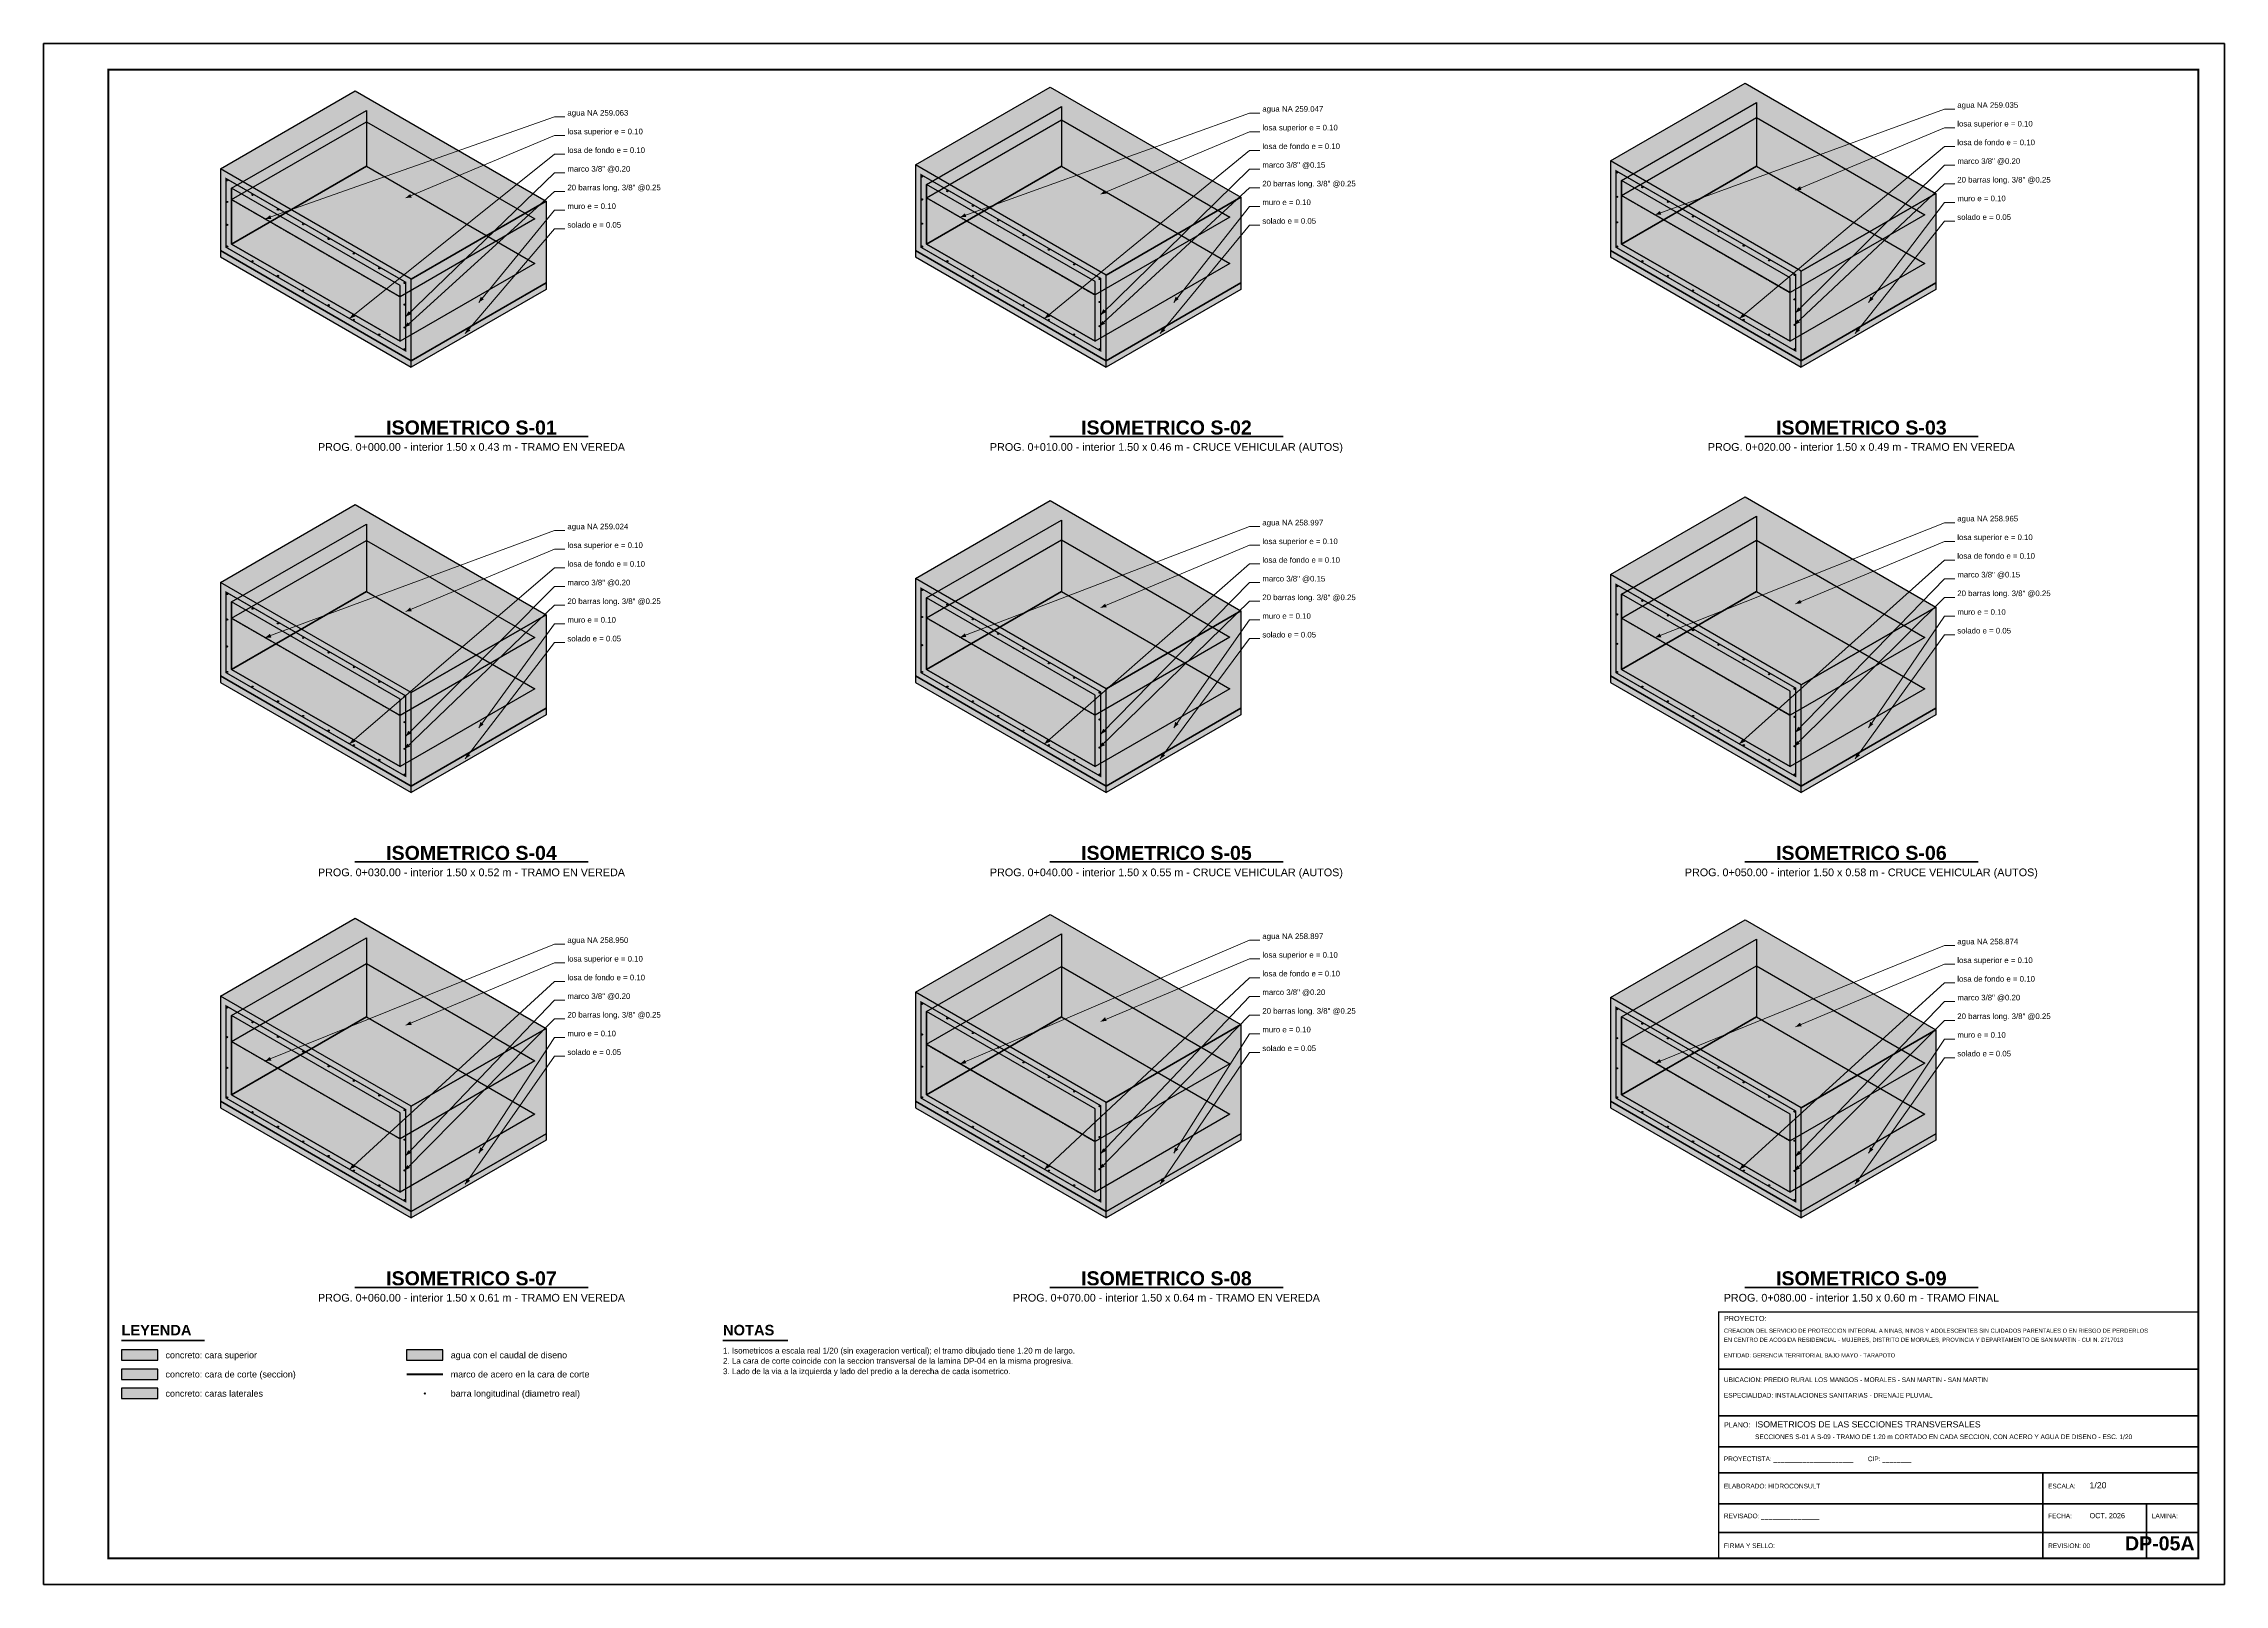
# Paper-space layout 'DP-05A' of a CAD drawing. Header units: metres, sheet in millimetres. Extents: x 0 to 841, y 0 to 594.
# The model-space entities are those that its viewports show. They can reach past a viewport. Long polylines and large blocks are cut down to what shows.
import ezdxf
from ezdxf.enums import TextEntityAlignment as Align

# ---------------------------------------------------------------- set-up
doc = ezdxf.new("R2010")
doc.units = ezdxf.units.M
doc.header["$LTSCALE"] = 0.25
doc.linetypes.add('DASHED', pattern=[1.524, 1.27, -0.254])
for name, color, linetype, lineweight in [('ACERO', 1, 'CONTINUOUS', 35), ('AGUA', 150, 'DASHED', 25), ('LLAMADAS', 30, 'CONTINUOUS', 18), ('MARCO', 7, 'CONTINUOUS', 50), ('ROTULO', 7, 'CONTINUOUS', 35), ('TITULOS', 160, 'CONTINUOUS', 35)]:
    doc.layers.add(name, color=color, linetype=linetype, lineweight=lineweight)
for name, color, linetype in [('ACERO-PUNTOS', 5, 'CONTINUOUS'), ('ISO-ARISTAS', 8, 'CONTINUOUS'), ('LEYENDA', 7, 'CONTINUOUS'), ('ROTULO-TEXTO', 7, 'CONTINUOUS'), ('TEXTOS', 7, 'CONTINUOUS'), ('TEXTOS-NOTAS', 7, 'CONTINUOUS')]:
    doc.layers.add(name, color=color, linetype=linetype)
for name, color, linetype, true_color in [('AGUA-RELLENO', 150, 'CONTINUOUS', 0xcde4f6), ('ISO-AGUA', 150, 'CONTINUOUS', 0x82bef0), ('ISO-CONCRETO-LAT1', 253, 'CONTINUOUS', 0xcecece), ('ISO-CONCRETO-LAT2', 252, 'CONTINUOUS', 0xb2b2b2), ('ISO-CONCRETO-SUP', 254, 'CONTINUOUS', 0xe8e8e8)]:
    doc.layers.add(name, color=color, linetype=linetype, true_color=true_color)
doc.styles.get("Standard").update_dxf_attribs({"font": 'arial.ttf'})
doc.styles.add('TITULOS', font='arialbd.ttf')

# ---------------------------------------------------------------- blocks, each defined once
blk = doc.blocks.new('ACERO-38')
at = {"layer": 'ACERO-PUNTOS'}
h = blk.add_hatch(color=5, dxfattribs=at)
h.dxf.hatch_style = 1
h.paths.add_polyline_path([(-0.00475, 0, 1), (0.00475, 0, 1)])
at = {"layer": 'ACERO-PUNTOS', "color": 5}
blk.add_circle((0, 0), 0.00475, dxfattribs=at)

msp = doc.modelspace()

# ---------------------------------------------------------------- hatches: boundary and pattern name
at = {"layer": 'AGUA-RELLENO', "true_color": 0xcde4f6}
h = msp.add_hatch(color=7, dxfattribs=at)
h.dxf.hatch_style = 1
h.paths.add_polyline_path([(166.49, 10.335), (167.79, 9.585), (167.79, 9.928), (166.49, 10.678)])
h = msp.add_hatch(color=7, dxfattribs=at)
h.dxf.hatch_style = 1
h.paths.add_polyline_path([(171.85, 10.335), (173.15, 9.585), (173.15, 9.942), (171.85, 10.692)])
h = msp.add_hatch(color=7, dxfattribs=at)
h.dxf.hatch_style = 1
h.paths.add_polyline_path([(177.21, 10.335), (178.51, 9.585), (178.51, 9.96), (177.21, 10.71)])
h = msp.add_hatch(color=7, dxfattribs=at)
h.dxf.hatch_style = 1
h.paths.add_polyline_path([(166.49, 7.055), (167.79, 6.305), (167.79, 6.7), (166.49, 7.45)])
h = msp.add_hatch(color=7, dxfattribs=at)
h.dxf.hatch_style = 1
h.paths.add_polyline_path([(171.85, 7.055), (173.15, 6.305), (173.15, 6.703), (171.85, 7.453)])
h = msp.add_hatch(color=7, dxfattribs=at)
h.dxf.hatch_style = 1
h.paths.add_polyline_path([(177.21, 7.055), (178.51, 6.305), (178.51, 6.701), (177.21, 7.451)])
h = msp.add_hatch(color=7, dxfattribs=at)
h.dxf.hatch_style = 1
h.paths.add_polyline_path([(166.49, 3.775), (167.79, 3.025), (167.79, 3.436), (166.49, 4.186)])
h = msp.add_hatch(color=7, dxfattribs=at)
h.dxf.hatch_style = 1
h.paths.add_polyline_path([(171.85, 3.775), (173.15, 3.025), (173.15, 3.414), (171.85, 4.164)])
h = msp.add_hatch(color=7, dxfattribs=at)
h.dxf.hatch_style = 1
h.paths.add_polyline_path([(177.21, 3.775), (178.51, 3.025), (178.51, 3.42), (177.21, 4.17)])
h = msp.add_hatch(color=7, dxfattribs=at)
h.dxf.hatch_style = 1
h.paths.add_polyline_path([(167.84, 1.728), (168.12, 1.728), (168.12, 1.808), (167.84, 1.808)])
at = {"layer": 'ISO-CONCRETO-LAT1', "true_color": 0xcecece}
h = msp.add_hatch(color=7, dxfattribs=at)
h.dxf.hatch_style = 1
h.paths.add_polyline_path([(171.764, 10.285), (173.236, 9.435), (173.236, 10.095), (171.764, 10.945)])
h.paths.add_polyline_path([(171.85, 10.335), (173.15, 9.585), (173.15, 10.045), (171.85, 10.795)], flags=16)
h = msp.add_hatch(color=7, dxfattribs=at)
h.dxf.hatch_style = 1
h.paths.add_polyline_path([(177.124, 10.285), (178.596, 9.435), (178.596, 10.125), (177.124, 10.975)])
h.paths.add_polyline_path([(177.21, 10.335), (178.51, 9.585), (178.51, 10.075), (177.21, 10.825)], flags=16)
h = msp.add_hatch(color=7, dxfattribs=at)
h.dxf.hatch_style = 1
h.paths.add_polyline_path([(166.404, 10.285), (167.876, 9.435), (167.876, 10.065), (166.404, 10.915)])
h.paths.add_polyline_path([(166.49, 10.335), (167.79, 9.585), (167.79, 10.015), (166.49, 10.765)], flags=16)
h = msp.add_hatch(color=7, dxfattribs=at)
h.dxf.hatch_style = 1
h.paths.add_polyline_path([(171.764, 7.005), (173.236, 6.155), (173.236, 6.906), (171.764, 7.756)])
h.paths.add_polyline_path([(171.85, 7.055), (173.15, 6.305), (173.15, 6.856), (171.85, 7.606)], flags=16)
h = msp.add_hatch(color=7, dxfattribs=at)
h.dxf.hatch_style = 1
h.paths.add_polyline_path([(177.124, 7.005), (178.596, 6.155), (178.596, 6.936), (177.124, 7.786)])
h.paths.add_polyline_path([(177.21, 7.055), (178.51, 6.305), (178.51, 6.886), (177.21, 7.636)], flags=16)
h = msp.add_hatch(color=7, dxfattribs=at)
h.dxf.hatch_style = 1
h.paths.add_polyline_path([(166.404, 7.005), (167.876, 6.155), (167.876, 6.876), (166.404, 7.726)])
h.paths.add_polyline_path([(166.49, 7.055), (167.79, 6.305), (167.79, 6.826), (166.49, 7.576)], flags=16)
h = msp.add_hatch(color=7, dxfattribs=at)
h.dxf.hatch_style = 1
h.paths.add_polyline_path([(171.764, 3.725), (173.236, 2.875), (173.236, 3.716), (171.764, 4.566)])
h.paths.add_polyline_path([(171.85, 3.775), (173.15, 3.025), (173.15, 3.666), (171.85, 4.416)], flags=16)
h = msp.add_hatch(color=7, dxfattribs=at)
h.dxf.hatch_style = 1
h.paths.add_polyline_path([(166.404, 3.725), (167.876, 2.875), (167.876, 3.686), (166.404, 4.536)])
h.paths.add_polyline_path([(166.49, 3.775), (167.79, 3.025), (167.79, 3.636), (166.49, 4.386)], flags=16)
h = msp.add_hatch(color=7, dxfattribs=at)
h.dxf.hatch_style = 1
h.paths.add_polyline_path([(177.124, 3.725), (178.596, 2.875), (178.596, 3.675), (177.124, 4.525)])
h.paths.add_polyline_path([(177.21, 3.775), (178.51, 3.025), (178.51, 3.625), (177.21, 4.375)], flags=16)
h = msp.add_hatch(color=7, dxfattribs=at)
h.dxf.hatch_style = 1
h.paths.add_polyline_path([(165.64, 1.58), (165.92, 1.58), (165.92, 1.66), (165.64, 1.66)])
at = {"layer": 'ISO-CONCRETO-LAT2', "true_color": 0xb2b2b2}
h = msp.add_hatch(color=7, dxfattribs=at)
h.dxf.hatch_style = 1
h.paths.add_polyline_path([(165.64, 1.432), (165.92, 1.432), (165.92, 1.512), (165.64, 1.512)])
at = {"layer": 'ISO-CONCRETO-SUP', "true_color": 0xe8e8e8}
h = msp.add_hatch(color=7, dxfattribs=at)
h.dxf.hatch_style = 1
h.paths.add_polyline_path([(165.64, 1.728), (165.92, 1.728), (165.92, 1.808), (165.64, 1.808)])

# ---------------------------------------------------------------- linework, layer by layer
at = {"layer": 'ACERO', "const_width": 0.0095}
for points in [[(166.447, 10.31), (167.833, 9.51), (167.833, 10.04), (166.447, 10.84)], [(171.807, 10.31), (173.193, 9.51), (173.193, 10.07), (171.807, 10.87)], [(177.167, 10.31), (178.553, 9.51), (178.553, 10.1), (177.167, 10.9)], [(166.447, 7.03), (167.833, 6.23), (167.833, 6.851), (166.447, 7.651)], [(171.807, 7.03), (173.193, 6.23), (173.193, 6.881), (171.807, 7.681)], [(177.167, 7.03), (178.553, 6.23), (178.553, 6.911), (177.167, 7.711)], [(166.447, 3.75), (167.833, 2.95), (167.833, 3.661), (166.447, 4.461)], [(171.807, 3.75), (173.193, 2.95), (173.193, 3.691), (171.807, 4.491)], [(177.167, 3.75), (178.553, 2.95), (178.553, 3.65), (177.167, 4.45)]]:
    msp.add_lwpolyline(points, close=True, dxfattribs=at)
at = {"layer": 'ACERO', "const_width": 0.014}
msp.add_lwpolyline([(167.84, 1.62), (168.12, 1.62)], dxfattribs=at)
at = {"layer": 'AGUA'}
for points in [[(166.49, 10.678), (167.79, 9.928)], [(171.85, 10.692), (173.15, 9.942)], [(177.21, 10.71), (178.51, 9.96)], [(166.49, 7.45), (167.79, 6.7)], [(171.85, 7.453), (173.15, 6.703)], [(177.21, 7.451), (178.51, 6.701)], [(166.49, 4.186), (167.79, 3.436)], [(171.85, 4.164), (173.15, 3.414)], [(177.21, 4.17), (178.51, 3.42)]]:
    msp.add_lwpolyline(points, dxfattribs=at)
at = {"layer": 'AGUA-RELLENO'}
msp.add_lwpolyline([(167.84, 1.728), (168.12, 1.728), (168.12, 1.808), (167.84, 1.808)], close=True, dxfattribs=at)
at = {"layer": 'ISO-AGUA', "true_color": 0x82bef0}
for points in [[(167.53, 11.278), (168.829, 10.528), (166.49, 10.678), (167.79, 9.928)], [(172.89, 11.292), (174.189, 10.542), (171.85, 10.692), (173.15, 9.942)], [(178.25, 11.31), (179.549, 10.56), (177.21, 10.71), (178.51, 9.96)], [(167.53, 8.05), (168.829, 7.3), (166.49, 7.45), (167.79, 6.7)], [(172.89, 8.053), (174.189, 7.303), (171.85, 7.453), (173.15, 6.703)], [(178.25, 8.051), (179.549, 7.301), (177.21, 7.451), (178.51, 6.701)], [(167.53, 4.786), (168.829, 4.036), (166.49, 4.186), (167.79, 3.436)], [(172.89, 4.764), (174.189, 4.014), (171.85, 4.164), (173.15, 3.414)], [(178.25, 4.77), (179.549, 4.02), (177.21, 4.17), (178.51, 3.42)]]:
    msp.add_solid(points, dxfattribs=at)
at = {"layer": 'ISO-ARISTAS'}
for points in [[(167.443, 11.515), (168.915, 10.665), (167.876, 10.065), (166.404, 10.915)], [(172.803, 11.545), (174.275, 10.695), (173.236, 10.095), (171.764, 10.945)], [(178.163, 11.575), (179.635, 10.725), (178.596, 10.125), (177.124, 10.975)], [(167.53, 10.935), (166.49, 10.335), (166.49, 10.765), (167.53, 11.365)], [(167.53, 11.278), (168.829, 10.528), (167.79, 9.928), (166.49, 10.678)], [(172.89, 10.935), (171.85, 10.335), (171.85, 10.795), (172.89, 11.395)], [(172.89, 11.292), (174.189, 10.542), (173.15, 9.942), (171.85, 10.692)], [(178.25, 10.935), (177.21, 10.335), (177.21, 10.825), (178.25, 11.425)], [(178.25, 11.31), (179.549, 10.56), (178.51, 9.96), (177.21, 10.71)], [(167.53, 10.935), (168.829, 10.185), (167.79, 9.585), (166.49, 10.335)], [(171.764, 10.285), (173.236, 9.435), (173.236, 10.095), (171.764, 10.945)], [(172.89, 10.935), (174.189, 10.185), (173.15, 9.585), (171.85, 10.335)], [(177.124, 10.285), (178.596, 9.435), (178.596, 10.125), (177.124, 10.975)], [(178.25, 10.935), (179.549, 10.185), (178.51, 9.585), (177.21, 10.335)], [(166.404, 10.285), (167.876, 9.435), (167.876, 10.065), (166.404, 10.915)], [(166.49, 10.335), (167.79, 9.585), (167.79, 10.015), (166.49, 10.765)], [(171.85, 10.335), (173.15, 9.585), (173.15, 10.045), (171.85, 10.795)], [(177.21, 10.335), (178.51, 9.585), (178.51, 10.075), (177.21, 10.825)], [(168.915, 10.035), (167.876, 9.435), (167.876, 10.065), (168.915, 10.665)], [(174.275, 10.035), (173.236, 9.435), (173.236, 10.095), (174.275, 10.695)], [(179.635, 10.035), (178.596, 9.435), (178.596, 10.125), (179.635, 10.725)], [(166.404, 10.235), (167.876, 9.385), (167.876, 9.435), (166.404, 10.285)], [(171.764, 10.235), (173.236, 9.385), (173.236, 9.435), (171.764, 10.285)], [(177.124, 10.235), (178.596, 9.385), (178.596, 9.435), (177.124, 10.285)], [(168.915, 9.985), (167.876, 9.385), (167.876, 9.435), (168.915, 10.035)], [(174.275, 9.985), (173.236, 9.385), (173.236, 9.435), (174.275, 10.035)], [(179.635, 9.985), (178.596, 9.385), (178.596, 9.435), (179.635, 10.035)], [(167.443, 8.326), (168.915, 7.476), (167.876, 6.876), (166.404, 7.726)], [(172.803, 8.356), (174.275, 7.506), (173.236, 6.906), (171.764, 7.756)], [(178.163, 8.386), (179.635, 7.536), (178.596, 6.936), (177.124, 7.786)], [(167.53, 7.655), (166.49, 7.055), (166.49, 7.576), (167.53, 8.176)], [(172.89, 7.655), (171.85, 7.055), (171.85, 7.606), (172.89, 8.206)], [(178.25, 7.655), (177.21, 7.055), (177.21, 7.636), (178.25, 8.236)], [(167.53, 8.05), (168.829, 7.3), (167.79, 6.7), (166.49, 7.45)], [(172.89, 8.053), (174.189, 7.303), (173.15, 6.703), (171.85, 7.453)], [(178.25, 8.051), (179.549, 7.301), (178.51, 6.701), (177.21, 7.451)], [(171.764, 7.005), (173.236, 6.155), (173.236, 6.906), (171.764, 7.756)], [(177.124, 7.005), (178.596, 6.155), (178.596, 6.936), (177.124, 7.786)], [(166.404, 7.005), (167.876, 6.155), (167.876, 6.876), (166.404, 7.726)], [(167.53, 7.655), (168.829, 6.905), (167.79, 6.305), (166.49, 7.055)], [(166.49, 7.055), (167.79, 6.305), (167.79, 6.826), (166.49, 7.576)], [(172.89, 7.655), (174.189, 6.905), (173.15, 6.305), (171.85, 7.055)], [(171.85, 7.055), (173.15, 6.305), (173.15, 6.856), (171.85, 7.606)], [(178.25, 7.655), (179.549, 6.905), (178.51, 6.305), (177.21, 7.055)], [(177.21, 7.055), (178.51, 6.305), (178.51, 6.886), (177.21, 7.636)], [(168.915, 6.755), (167.876, 6.155), (167.876, 6.876), (168.915, 7.476)], [(174.275, 6.755), (173.236, 6.155), (173.236, 6.906), (174.275, 7.506)], [(179.635, 6.755), (178.596, 6.155), (178.596, 6.936), (179.635, 7.536)], [(166.404, 6.955), (167.876, 6.105), (167.876, 6.155), (166.404, 7.005)], [(171.764, 6.955), (173.236, 6.105), (173.236, 6.155), (171.764, 7.005)], [(177.124, 6.955), (178.596, 6.105), (178.596, 6.155), (177.124, 7.005)], [(168.915, 6.705), (167.876, 6.105), (167.876, 6.155), (168.915, 6.755)], [(174.275, 6.705), (173.236, 6.105), (173.236, 6.155), (174.275, 6.755)], [(179.635, 6.705), (178.596, 6.105), (178.596, 6.155), (179.635, 6.755)], [(167.443, 5.136), (168.915, 4.286), (167.876, 3.686), (166.404, 4.536)], [(172.803, 5.166), (174.275, 4.316), (173.236, 3.716), (171.764, 4.566)], [(178.163, 5.125), (179.635, 4.275), (178.596, 3.675), (177.124, 4.525)], [(167.53, 4.375), (166.49, 3.775), (166.49, 4.386), (167.53, 4.986)], [(172.89, 4.375), (171.85, 3.775), (171.85, 4.416), (172.89, 5.016)], [(178.25, 4.375), (177.21, 3.775), (177.21, 4.375), (178.25, 4.975)], [(167.53, 4.786), (168.829, 4.036), (167.79, 3.436), (166.49, 4.186)], [(172.89, 4.764), (174.189, 4.014), (173.15, 3.414), (171.85, 4.164)], [(178.25, 4.77), (179.549, 4.02), (178.51, 3.42), (177.21, 4.17)], [(171.764, 3.725), (173.236, 2.875), (173.236, 3.716), (171.764, 4.566)], [(166.404, 3.725), (167.876, 2.875), (167.876, 3.686), (166.404, 4.536)], [(166.49, 3.775), (167.79, 3.025), (167.79, 3.636), (166.49, 4.386)], [(167.53, 4.375), (168.829, 3.625), (167.79, 3.025), (166.49, 3.775)], [(171.85, 3.775), (173.15, 3.025), (173.15, 3.666), (171.85, 4.416)], [(172.89, 4.375), (174.189, 3.625), (173.15, 3.025), (171.85, 3.775)], [(177.124, 3.725), (178.596, 2.875), (178.596, 3.675), (177.124, 4.525)], [(178.25, 4.375), (179.549, 3.625), (178.51, 3.025), (177.21, 3.775)], [(177.21, 3.775), (178.51, 3.025), (178.51, 3.625), (177.21, 4.375)], [(168.915, 3.475), (167.876, 2.875), (167.876, 3.686), (168.915, 4.286)], [(174.275, 3.475), (173.236, 2.875), (173.236, 3.716), (174.275, 4.316)], [(179.635, 3.475), (178.596, 2.875), (178.596, 3.675), (179.635, 4.275)], [(166.404, 3.675), (167.876, 2.825), (167.876, 2.875), (166.404, 3.725)], [(171.764, 3.675), (173.236, 2.825), (173.236, 2.875), (171.764, 3.725)], [(177.124, 3.675), (178.596, 2.825), (178.596, 2.875), (177.124, 3.725)], [(168.915, 3.425), (167.876, 2.825), (167.876, 2.875), (168.915, 3.475)], [(174.275, 3.425), (173.236, 2.825), (173.236, 2.875), (174.275, 3.475)], [(179.635, 3.425), (178.596, 2.825), (178.596, 2.875), (179.635, 3.475)]]:
    msp.add_lwpolyline(points, close=True, dxfattribs=at)
at = {"layer": 'ISO-CONCRETO-LAT1'}
msp.add_lwpolyline([(165.64, 1.58), (165.92, 1.58), (165.92, 1.66), (165.64, 1.66)], close=True, dxfattribs=at)
at = {"layer": 'ISO-CONCRETO-LAT1', "true_color": 0xcecece}
for points in [[(166.404, 10.235), (167.876, 9.385), (166.404, 10.285), (167.876, 9.435)], [(171.764, 10.235), (173.236, 9.385), (171.764, 10.285), (173.236, 9.435)], [(177.124, 10.235), (178.596, 9.385), (177.124, 10.285), (178.596, 9.435)], [(166.404, 6.955), (167.876, 6.105), (166.404, 7.005), (167.876, 6.155)], [(171.764, 6.955), (173.236, 6.105), (171.764, 7.005), (173.236, 6.155)], [(177.124, 6.955), (178.596, 6.105), (177.124, 7.005), (178.596, 6.155)], [(166.404, 3.675), (167.876, 2.825), (166.404, 3.725), (167.876, 2.875)], [(171.764, 3.675), (173.236, 2.825), (171.764, 3.725), (173.236, 2.875)], [(177.124, 3.675), (178.596, 2.825), (177.124, 3.725), (178.596, 2.875)]]:
    msp.add_solid(points, dxfattribs=at)
at = {"layer": 'ISO-CONCRETO-LAT2'}
msp.add_lwpolyline([(165.64, 1.432), (165.92, 1.432), (165.92, 1.512), (165.64, 1.512)], close=True, dxfattribs=at)
at = {"layer": 'ISO-CONCRETO-LAT2', "true_color": 0xb2b2b2}
for points in [[(167.53, 10.935), (166.49, 10.335), (167.53, 11.365), (166.49, 10.765)], [(172.89, 10.935), (171.85, 10.335), (172.89, 11.395), (171.85, 10.795)], [(178.25, 10.935), (177.21, 10.335), (178.25, 11.425), (177.21, 10.825)], [(168.915, 10.035), (167.876, 9.435), (168.915, 10.665), (167.876, 10.065)], [(174.275, 10.035), (173.236, 9.435), (174.275, 10.695), (173.236, 10.095)], [(179.635, 10.035), (178.596, 9.435), (179.635, 10.725), (178.596, 10.125)], [(168.915, 9.985), (167.876, 9.385), (168.915, 10.035), (167.876, 9.435)], [(174.275, 9.985), (173.236, 9.385), (174.275, 10.035), (173.236, 9.435)], [(179.635, 9.985), (178.596, 9.385), (179.635, 10.035), (178.596, 9.435)], [(167.53, 7.655), (166.49, 7.055), (167.53, 8.176), (166.49, 7.576)], [(172.89, 7.655), (171.85, 7.055), (172.89, 8.206), (171.85, 7.606)], [(178.25, 7.655), (177.21, 7.055), (178.25, 8.236), (177.21, 7.636)], [(168.915, 6.755), (167.876, 6.155), (168.915, 7.476), (167.876, 6.876)], [(174.275, 6.755), (173.236, 6.155), (174.275, 7.506), (173.236, 6.906)], [(179.635, 6.755), (178.596, 6.155), (179.635, 7.536), (178.596, 6.936)], [(168.915, 6.705), (167.876, 6.105), (168.915, 6.755), (167.876, 6.155)], [(174.275, 6.705), (173.236, 6.105), (174.275, 6.755), (173.236, 6.155)], [(179.635, 6.705), (178.596, 6.105), (179.635, 6.755), (178.596, 6.155)], [(167.53, 4.375), (166.49, 3.775), (167.53, 4.986), (166.49, 4.386)], [(172.89, 4.375), (171.85, 3.775), (172.89, 5.016), (171.85, 4.416)], [(178.25, 4.375), (177.21, 3.775), (178.25, 4.975), (177.21, 4.375)], [(168.915, 3.475), (167.876, 2.875), (168.915, 4.286), (167.876, 3.686)], [(174.275, 3.475), (173.236, 2.875), (174.275, 4.316), (173.236, 3.716)], [(179.635, 3.475), (178.596, 2.875), (179.635, 4.275), (178.596, 3.675)], [(168.915, 3.425), (167.876, 2.825), (168.915, 3.475), (167.876, 2.875)], [(174.275, 3.425), (173.236, 2.825), (174.275, 3.475), (173.236, 2.875)], [(179.635, 3.425), (178.596, 2.825), (179.635, 3.475), (178.596, 2.875)]]:
    msp.add_solid(points, dxfattribs=at)
at = {"layer": 'ISO-CONCRETO-SUP'}
msp.add_lwpolyline([(165.64, 1.728), (165.92, 1.728), (165.92, 1.808), (165.64, 1.808)], close=True, dxfattribs=at)
at = {"layer": 'ISO-CONCRETO-SUP', "true_color": 0xe8e8e8}
for points in [[(167.443, 11.515), (168.915, 10.665), (166.404, 10.915), (167.876, 10.065)], [(172.803, 11.545), (174.275, 10.695), (171.764, 10.945), (173.236, 10.095)], [(178.163, 11.575), (179.635, 10.725), (177.124, 10.975), (178.596, 10.125)], [(167.53, 10.935), (168.829, 10.185), (166.49, 10.335), (167.79, 9.585)], [(172.89, 10.935), (174.189, 10.185), (171.85, 10.335), (173.15, 9.585)], [(178.25, 10.935), (179.549, 10.185), (177.21, 10.335), (178.51, 9.585)], [(167.443, 8.326), (168.915, 7.476), (166.404, 7.726), (167.876, 6.876)], [(172.803, 8.356), (174.275, 7.506), (171.764, 7.756), (173.236, 6.906)], [(178.163, 8.386), (179.635, 7.536), (177.124, 7.786), (178.596, 6.936)], [(167.53, 7.655), (168.829, 6.905), (166.49, 7.055), (167.79, 6.305)], [(172.89, 7.655), (174.189, 6.905), (171.85, 7.055), (173.15, 6.305)], [(178.25, 7.655), (179.549, 6.905), (177.21, 7.055), (178.51, 6.305)], [(167.443, 5.136), (168.915, 4.286), (166.404, 4.536), (167.876, 3.686)], [(172.803, 5.166), (174.275, 4.316), (171.764, 4.566), (173.236, 3.716)], [(178.163, 5.125), (179.635, 4.275), (177.124, 4.525), (178.596, 3.675)], [(167.53, 4.375), (168.829, 3.625), (166.49, 3.775), (167.79, 3.025)], [(172.89, 4.375), (174.189, 3.625), (171.85, 3.775), (173.15, 3.025)], [(178.25, 4.375), (179.549, 3.625), (177.21, 3.775), (178.51, 3.025)]]:
    msp.add_solid(points, dxfattribs=at)
at = {"layer": 'LLAMADAS'}
for p, q in [((168.98, 11.315), (166.75, 10.528)), ((169.06, 11.315), (168.98, 11.315)), ((174.34, 11.345), (172.11, 10.542)), ((174.42, 11.345), (174.34, 11.345)), ((179.7, 11.375), (177.47, 10.56)), ((179.78, 11.375), (179.7, 11.375)), ((168.98, 11.171), (167.833, 10.69)), ((169.06, 11.171), (168.98, 11.171)), ((174.34, 11.201), (173.193, 10.72)), ((174.42, 11.201), (174.34, 11.201)), ((179.7, 11.231), (178.553, 10.75)), ((179.78, 11.231), (179.7, 11.231)), ((168.98, 11.027), (167.4, 9.76)), ((169.06, 11.027), (168.98, 11.027)), ((174.34, 11.057), (172.76, 9.76)), ((174.42, 11.057), (174.34, 11.057)), ((179.7, 11.087), (178.12, 9.76)), ((179.7, 10.943), (178.553, 9.805)), ((179.78, 11.087), (179.7, 11.087)), ((179.78, 10.943), (179.7, 10.943)), ((168.98, 10.883), (167.833, 9.775)), ((169.06, 10.883), (168.98, 10.883)), ((174.34, 10.769), (173.185, 9.701)), ((174.34, 10.913), (173.193, 9.79)), ((174.42, 10.913), (174.34, 10.913)), ((174.42, 10.769), (174.34, 10.769)), ((179.7, 10.799), (178.545, 9.712)), ((179.78, 10.799), (179.7, 10.799)), ((168.98, 10.739), (167.825, 9.691)), ((169.06, 10.739), (168.98, 10.739)), ((174.34, 10.625), (173.756, 9.885)), ((174.42, 10.625), (174.34, 10.625)), ((179.7, 10.655), (179.116, 9.885)), ((179.78, 10.655), (179.7, 10.655)), ((168.98, 10.451), (168.292, 9.645)), ((168.98, 10.595), (168.396, 9.885)), ((169.06, 10.595), (168.98, 10.595)), ((169.06, 10.451), (168.98, 10.451)), ((174.34, 10.481), (173.652, 9.645)), ((174.42, 10.481), (174.34, 10.481)), ((179.7, 10.511), (179.012, 9.645)), ((179.78, 10.511), (179.7, 10.511)), ((168.98, 8.126), (166.75, 7.3)), ((169.06, 8.126), (168.98, 8.126)), ((174.34, 8.156), (172.11, 7.303)), ((174.42, 8.156), (174.34, 8.156)), ((179.7, 8.186), (177.47, 7.301)), ((179.78, 8.186), (179.7, 8.186)), ((168.98, 7.982), (167.833, 7.501)), ((169.06, 7.982), (168.98, 7.982)), ((174.34, 8.012), (173.193, 7.531)), ((174.42, 8.012), (174.34, 8.012)), ((179.7, 8.042), (178.553, 7.561)), ((179.78, 8.042), (179.7, 8.042)), ((168.98, 7.838), (167.4, 6.48)), ((169.06, 7.838), (168.98, 7.838)), ((174.34, 7.868), (172.76, 6.48)), ((174.42, 7.868), (174.34, 7.868)), ((179.7, 7.898), (178.12, 6.48)), ((179.7, 7.754), (178.553, 6.57)), ((179.78, 7.898), (179.7, 7.898)), ((179.78, 7.754), (179.7, 7.754)), ((168.98, 7.694), (167.833, 6.54)), ((169.06, 7.694), (168.98, 7.694)), ((174.34, 7.58), (173.185, 6.452)), ((174.34, 7.724), (173.193, 6.555)), ((174.42, 7.724), (174.34, 7.724)), ((174.42, 7.58), (174.34, 7.58)), ((179.7, 7.61), (178.545, 6.462)), ((179.78, 7.61), (179.7, 7.61)), ((168.98, 7.55), (167.825, 6.442)), ((168.98, 7.406), (168.396, 6.605)), ((169.06, 7.55), (168.98, 7.55)), ((169.06, 7.406), (168.98, 7.406)), ((174.34, 7.436), (173.756, 6.605)), ((174.42, 7.436), (174.34, 7.436)), ((179.7, 7.466), (179.116, 6.605)), ((179.78, 7.466), (179.7, 7.466)), ((168.98, 7.262), (168.292, 6.365)), ((169.06, 7.262), (168.98, 7.262)), ((174.34, 7.292), (173.652, 6.365)), ((174.42, 7.292), (174.34, 7.292)), ((179.7, 7.322), (179.012, 6.365)), ((179.78, 7.322), (179.7, 7.322)), ((168.98, 4.936), (166.75, 4.036)), ((169.06, 4.936), (168.98, 4.936)), ((174.34, 4.966), (172.11, 4.014)), ((174.42, 4.966), (174.34, 4.966)), ((179.7, 4.925), (177.47, 4.02)), ((179.78, 4.925), (179.7, 4.925)), ((168.98, 4.792), (167.833, 4.311)), ((169.06, 4.792), (168.98, 4.792)), ((174.34, 4.822), (173.193, 4.341)), ((174.42, 4.822), (174.34, 4.822)), ((179.7, 4.781), (178.553, 4.3)), ((179.78, 4.781), (179.7, 4.781)), ((168.98, 4.648), (167.4, 3.2)), ((169.06, 4.648), (168.98, 4.648)), ((174.34, 4.678), (172.76, 3.2)), ((174.42, 4.678), (174.34, 4.678)), ((179.7, 4.637), (178.12, 3.2)), ((179.78, 4.637), (179.7, 4.637)), ((168.98, 4.504), (167.833, 3.306)), ((169.06, 4.504), (168.98, 4.504)), ((174.34, 4.39), (173.185, 3.202)), ((174.34, 4.534), (173.193, 3.321)), ((174.42, 4.534), (174.34, 4.534)), ((174.42, 4.39), (174.34, 4.39)), ((179.7, 4.493), (178.553, 3.3)), ((179.78, 4.493), (179.7, 4.493)), ((168.98, 4.36), (167.825, 3.192)), ((168.98, 4.216), (168.396, 3.325)), ((169.06, 4.36), (168.98, 4.36)), ((169.06, 4.216), (168.98, 4.216)), ((174.34, 4.246), (173.756, 3.325)), ((174.42, 4.246), (174.34, 4.246)), ((179.7, 4.349), (178.545, 3.188)), ((179.7, 4.205), (179.116, 3.325)), ((179.78, 4.349), (179.7, 4.349)), ((179.78, 4.205), (179.7, 4.205)), ((168.98, 4.072), (168.292, 3.085)), ((169.06, 4.072), (168.98, 4.072)), ((174.34, 4.102), (173.652, 3.085)), ((174.42, 4.102), (174.34, 4.102)), ((179.7, 4.061), (179.012, 3.085)), ((179.78, 4.061), (179.7, 4.061))]:
    msp.add_line(p, q, dxfattribs=at)
for points in [[(178.553, 10.75), (178.599, 10.753), (178.587, 10.782)], [(167.833, 10.69), (167.879, 10.693), (167.867, 10.721)], [(173.193, 10.72), (173.239, 10.723), (173.227, 10.751)], [(166.75, 10.528), (166.797, 10.528), (166.787, 10.557)], [(172.11, 10.542), (172.157, 10.543), (172.146, 10.572)], [(177.47, 10.56), (177.517, 10.561), (177.506, 10.59)], [(168.396, 9.885), (168.436, 9.909), (168.412, 9.929)], [(173.756, 9.885), (173.795, 9.91), (173.771, 9.929)], [(179.116, 9.885), (179.155, 9.911), (179.13, 9.929)], [(167.4, 9.76), (167.444, 9.776), (167.425, 9.8)], [(167.833, 9.775), (167.875, 9.794), (167.854, 9.817)], [(172.76, 9.76), (172.804, 9.776), (172.784, 9.8)], [(173.193, 9.79), (173.235, 9.81), (173.213, 9.832)], [(178.12, 9.76), (178.163, 9.777), (178.144, 9.8)], [(178.553, 9.805), (178.595, 9.825), (178.573, 9.847)], [(167.825, 9.691), (167.868, 9.71), (167.847, 9.732)], [(168.292, 9.645), (168.332, 9.668), (168.309, 9.688)], [(173.185, 9.701), (173.227, 9.72), (173.206, 9.743)], [(173.652, 9.645), (173.692, 9.669), (173.668, 9.689)], [(178.545, 9.712), (178.587, 9.73), (178.566, 9.753)], [(179.012, 9.645), (179.051, 9.67), (179.027, 9.689)], [(178.553, 7.561), (178.599, 7.564), (178.587, 7.592)], [(167.833, 7.501), (167.879, 7.503), (167.867, 7.532)], [(173.193, 7.531), (173.239, 7.534), (173.227, 7.562)], [(166.75, 7.3), (166.797, 7.301), (166.786, 7.33)], [(172.11, 7.303), (172.157, 7.304), (172.146, 7.333)], [(177.47, 7.301), (177.517, 7.303), (177.506, 7.332)], [(167.833, 6.54), (167.875, 6.561), (167.853, 6.582)], [(168.396, 6.605), (168.434, 6.631), (168.409, 6.65)], [(173.193, 6.555), (173.235, 6.576), (173.213, 6.598)], [(173.756, 6.605), (173.794, 6.632), (173.768, 6.65)], [(178.553, 6.57), (178.595, 6.591), (178.572, 6.613)], [(179.116, 6.605), (179.153, 6.633), (179.128, 6.65)], [(167.4, 6.48), (167.443, 6.497), (167.423, 6.52)], [(167.825, 6.442), (167.867, 6.461), (167.846, 6.483)], [(168.292, 6.365), (168.331, 6.391), (168.306, 6.409)], [(172.76, 6.48), (172.803, 6.497), (172.783, 6.521)], [(173.185, 6.452), (173.227, 6.471), (173.205, 6.493)], [(173.652, 6.365), (173.69, 6.391), (173.666, 6.41)], [(178.12, 6.48), (178.163, 6.498), (178.142, 6.521)], [(178.545, 6.462), (178.587, 6.482), (178.565, 6.504)], [(179.012, 6.365), (179.05, 6.392), (179.025, 6.41)], [(167.833, 4.311), (167.879, 4.314), (167.867, 4.342)], [(173.193, 4.341), (173.239, 4.344), (173.227, 4.373)], [(178.553, 4.3), (178.599, 4.303), (178.587, 4.331)], [(166.75, 4.036), (166.797, 4.038), (166.785, 4.067)], [(172.11, 4.014), (172.157, 4.017), (172.145, 4.045)], [(177.47, 4.02), (177.517, 4.023), (177.505, 4.051)], [(168.396, 3.325), (168.433, 3.353), (168.407, 3.37)], [(173.756, 3.325), (173.792, 3.354), (173.766, 3.37)], [(179.116, 3.325), (179.153, 3.353), (179.127, 3.37)], [(167.4, 3.2), (167.443, 3.218), (167.422, 3.241)], [(167.825, 3.192), (167.866, 3.212), (167.845, 3.234)], [(167.833, 3.306), (167.874, 3.327), (167.852, 3.348)], [(172.76, 3.2), (172.802, 3.219), (172.781, 3.241)], [(173.185, 3.202), (173.226, 3.223), (173.204, 3.244)], [(173.193, 3.321), (173.234, 3.342), (173.212, 3.363)], [(178.12, 3.2), (178.163, 3.218), (178.142, 3.241)], [(178.545, 3.188), (178.587, 3.208), (178.565, 3.23)], [(178.553, 3.3), (178.594, 3.321), (178.572, 3.342)], [(168.292, 3.085), (168.33, 3.112), (168.304, 3.13)], [(173.652, 3.085), (173.689, 3.113), (173.664, 3.13)], [(179.012, 3.085), (179.05, 3.112), (179.025, 3.13)]]:
    msp.add_solid(points, dxfattribs=at)
at = {"layer": 'MARCO'}
msp.add_lwpolyline([(165.04, 0), (181.86, 0), (181.86, 11.88), (165.04, 11.88)], close=True, dxfattribs=at)
at = {"layer": 'MARCO', "const_width": 0.016}
msp.add_lwpolyline([(165.54, 0.2), (181.66, 0.2), (181.66, 11.68), (165.54, 11.68)], close=True, dxfattribs=at)
at = {"layer": 'ROTULO'}
for p, q in [((177.96, 1.66), (181.66, 1.66)), ((177.96, 1.3), (181.66, 1.3)), ((177.96, 1.06), (181.66, 1.06)), ((177.96, 0.86), (181.66, 0.86)), ((180.46, 0.86), (180.46, 0.2)), ((177.96, 0.62), (181.66, 0.62)), ((181.26, 0.62), (181.26, 0.2)), ((177.96, 0.4), (181.66, 0.4))]:
    msp.add_line(p, q, dxfattribs=at)
at = {"layer": 'ROTULO', "const_width": 0.01}
msp.add_lwpolyline([(177.96, 0.2), (181.66, 0.2), (181.66, 2.1), (177.96, 2.1)], close=True, dxfattribs=at)
at = {"layer": 'TITULOS'}
for p, q in [((167.44, 8.85), (169.24, 8.85)), ((172.8, 8.85), (174.6, 8.85)), ((178.16, 8.85), (179.96, 8.85)), ((167.44, 5.57), (169.24, 5.57)), ((172.8, 5.57), (174.6, 5.57)), ((178.16, 5.57), (179.96, 5.57)), ((167.44, 2.29), (169.24, 2.29)), ((172.8, 2.29), (174.6, 2.29)), ((178.16, 2.29), (179.96, 2.29)), ((165.64, 1.88), (166.28, 1.88)), ((170.28, 1.88), (170.78, 1.88))]:
    msp.add_line(p, q, dxfattribs=at)

# ---------------------------------------------------------------- block references
for p in [(166.455, 10.826), (171.815, 10.856), (177.175, 10.886), (177.371, 10.773), (166.455, 10.659), (166.651, 10.713), (166.847, 10.6), (171.815, 10.679), (172.011, 10.743), (172.207, 10.63), (177.175, 10.699), (177.567, 10.66), (166.455, 10.482), (167.042, 10.487), (171.815, 10.492), (172.402, 10.517), (177.175, 10.502), (177.762, 10.547), (177.958, 10.434), (166.455, 10.315), (167.238, 10.374), (167.433, 10.261), (171.815, 10.315), (172.598, 10.404), (172.793, 10.291), (177.175, 10.315), (178.153, 10.322), (166.651, 10.202), (166.847, 10.089), (167.629, 10.148), (172.011, 10.202), (172.207, 10.089), (172.989, 10.178), (177.371, 10.202), (177.567, 10.089), (178.349, 10.209), (178.545, 10.096), (167.042, 9.976), (167.825, 10.035), (172.402, 9.976), (173.185, 10.065), (177.762, 9.976), (167.238, 9.863), (167.825, 9.868), (172.598, 9.863), (173.185, 9.888), (177.958, 9.863), (178.545, 9.908), (167.433, 9.75), (167.629, 9.637), (167.825, 9.691), (172.793, 9.75), (172.989, 9.637), (173.185, 9.701), (178.153, 9.75), (178.349, 9.637), (178.545, 9.712), (167.825, 9.524), (173.185, 9.524), (178.545, 9.524), (166.455, 7.636), (171.815, 7.667), (177.175, 7.697), (177.371, 7.584), (166.455, 7.439), (166.651, 7.523), (166.847, 7.41), (171.815, 7.459), (172.011, 7.554), (172.207, 7.441), (177.175, 7.479), (177.567, 7.471), (166.455, 7.232), (167.042, 7.298), (171.815, 7.242), (172.402, 7.328), (177.175, 7.252), (177.762, 7.358), (177.958, 7.245), (167.238, 7.185), (167.433, 7.072), (172.598, 7.215), (172.793, 7.102), (178.153, 7.132), (166.455, 7.035), (166.651, 6.922), (167.629, 6.959), (171.815, 7.035), (172.011, 6.922), (172.989, 6.989), (177.175, 7.035), (177.371, 6.922), (178.349, 7.019), (178.545, 6.906), (166.847, 6.809), (167.825, 6.846), (172.207, 6.809), (173.185, 6.876), (177.567, 6.809), (167.042, 6.696), (167.238, 6.583), (167.825, 6.648), (172.402, 6.696), (172.598, 6.583), (173.185, 6.669), (177.762, 6.696), (177.958, 6.583), (178.545, 6.689), (167.433, 6.47), (167.825, 6.442), (172.793, 6.47), (173.185, 6.452), (178.153, 6.47), (178.545, 6.462), (167.629, 6.357), (167.825, 6.244), (172.989, 6.357), (173.185, 6.244), (178.349, 6.357), (178.545, 6.244), (166.455, 4.447), (171.815, 4.477), (177.175, 4.436), (166.455, 4.219), (166.651, 4.334), (166.847, 4.221), (171.815, 4.24), (172.011, 4.364), (172.207, 4.251), (177.175, 4.212), (177.371, 4.323), (177.567, 4.21), (167.042, 4.108), (172.402, 4.138), (177.762, 4.097), (166.455, 3.982), (167.238, 3.995), (167.433, 3.882), (171.815, 3.992), (172.598, 4.025), (172.793, 3.912), (177.175, 3.979), (177.958, 3.984), (178.153, 3.871), (166.455, 3.755), (167.629, 3.769), (171.815, 3.755), (172.989, 3.8), (177.175, 3.755), (178.349, 3.758), (166.651, 3.642), (166.847, 3.529), (167.825, 3.656), (172.011, 3.642), (172.207, 3.529), (173.185, 3.687), (177.371, 3.642), (177.567, 3.529), (178.545, 3.645), (167.042, 3.416), (167.825, 3.429), (172.402, 3.416), (173.185, 3.449), (177.762, 3.416), (178.545, 3.421), (167.238, 3.303), (167.825, 3.192), (172.598, 3.303), (173.185, 3.202), (177.958, 3.303), (167.433, 3.19), (167.629, 3.077), (172.793, 3.19), (172.989, 3.077), (178.153, 3.19), (178.349, 3.077), (178.545, 3.188), (167.825, 2.964), (173.185, 2.964), (178.545, 2.964)]:
    msp.add_blockref('ACERO-38', p)
at = {"layer": 'ACERO-PUNTOS'}
msp.add_blockref('ACERO-38', (167.98, 1.472), dxfattribs=at)

# ---------------------------------------------------------------- texts
at = {"layer": 'LEYENDA'}
for s, p in [('concreto: cara superior', (165.98, 1.768)), ('agua con el caudal de diseno', (168.18, 1.768)), ('concreto: cara de corte (seccion)', (165.98, 1.62)), ('marco de acero en la cara de corte', (168.18, 1.62)), ('concreto: caras laterales', (165.98, 1.472)), ('barra longitudinal (diametro real)', (168.18, 1.472))]:
    msp.add_text(s, height=0.0494, dxfattribs=at).set_placement(p, align=Align.MIDDLE_LEFT)
at = {"layer": 'ROTULO-TEXTO'}
for s, height, p in [('PROYECTO:', 0.04, (178, 2.03)), ('CREACION DEL SERVICIO DE PROTECCION INTEGRAL A NINAS, NINOS Y ADOLESCENTES SIN CUIDADOS PARENTALES O EN RIESGO DE PERDERLOS', 0.032, (178, 1.94)), ('EN CENTRO DE ACOGIDA RESIDENCIAL - MUJERES, DISTRITO DE MORALES, PROVINCIA Y DEPARTAMENTO DE SAN MARTIN - CUI N. 2717013', 0.032, (178, 1.87)), ('ENTIDAD: GERENCIA TERRITORIAL BAJO MAYO - TARAPOTO', 0.032, (178, 1.75)), ('UBICACION: PREDIO RURAL LOS MANGOS - MORALES - SAN MARTIN - SAN MARTIN', 0.036, (178, 1.56)), ('ESPECIALIDAD: INSTALACIONES SANITARIAS - DRENAJE PLUVIAL', 0.036, (178, 1.44)), ('PLANO:', 0.04, (178, 1.21)), ('ISOMETRICOS DE LAS SECCIONES TRANSVERSALES', 0.048, (178.24, 1.21)), ('SECCIONES S-01 A S-09 - TRAMO DE 1.20 m CORTADO EN CADA SECCION, CON ACERO Y AGUA DE DISENO - ESC. 1/20', 0.036, (178.24, 1.12)), ('PROYECTISTA: ______________________        CIP: ________', 0.036, (178, 0.95)), ('ELABORADO: HIDROCONSULT', 0.036, (178, 0.74)), ('ESCALA:', 0.036, (180.5, 0.74)), ('1/20', 0.048, (180.82, 0.74)), ('REVISADO: ________________', 0.036, (178, 0.51)), ('FECHA:', 0.036, (180.5, 0.51)), ('OCT. 2026', 0.04, (180.82, 0.51)), ('LAMINA:', 0.036, (181.3, 0.51)), ('FIRMA Y SELLO:', 0.036, (178, 0.28)), ('REVISION: 00', 0.036, (180.5, 0.28))]:
    msp.add_text(s, height=height, dxfattribs=at).set_placement(p)
at = {"layer": 'TEXTOS'}
for s, p in [('agua NA 259.063', (169.08, 11.325)), ('agua NA 259.047', (174.44, 11.355)), ('agua NA 259.035', (179.8, 11.385)), ('losa superior e = 0.10', (179.8, 11.241)), ('losa superior e = 0.10', (169.08, 11.181)), ('losa superior e = 0.10', (174.44, 11.211)), ('losa de fondo e = 0.10', (174.44, 11.067)), ('losa de fondo e = 0.10', (179.8, 11.097)), ('losa de fondo e = 0.10', (169.08, 11.037)), ('marco 3/8" @0.20', (169.08, 10.893)), ('marco 3/8" @0.15', (174.44, 10.923)), ('marco 3/8" @0.20', (179.8, 10.953)), ('20 barras long. 3/8" @0.25', (169.08, 10.749)), ('20 barras long. 3/8" @0.25', (174.44, 10.779)), ('20 barras long. 3/8" @0.25', (179.8, 10.809)), ('muro e = 0.10', (169.08, 10.605)), ('muro e = 0.10', (174.44, 10.635)), ('muro e = 0.10', (179.8, 10.665)), ('solado e = 0.05', (169.08, 10.461)), ('solado e = 0.05', (174.44, 10.491)), ('solado e = 0.05', (179.8, 10.521)), ('agua NA 259.024', (169.08, 8.135)), ('agua NA 258.997', (174.44, 8.165)), ('agua NA 258.965', (179.8, 8.196)), ('losa superior e = 0.10', (179.8, 8.052)), ('losa superior e = 0.10', (169.08, 7.991)), ('losa superior e = 0.10', (174.44, 8.021)), ('losa de fondo e = 0.10', (174.44, 7.877)), ('losa de fondo e = 0.10', (179.8, 7.908)), ('losa de fondo e = 0.10', (169.08, 7.847)), ('marco 3/8" @0.20', (169.08, 7.703)), ('marco 3/8" @0.15', (174.44, 7.733)), ('marco 3/8" @0.15', (179.8, 7.764)), ('20 barras long. 3/8" @0.25', (169.08, 7.559)), ('20 barras long. 3/8" @0.25', (174.44, 7.589)), ('20 barras long. 3/8" @0.25', (179.8, 7.62)), ('muro e = 0.10', (169.08, 7.415)), ('muro e = 0.10', (174.44, 7.445)), ('muro e = 0.10', (179.8, 7.476)), ('solado e = 0.05', (169.08, 7.271)), ('solado e = 0.05', (174.44, 7.301)), ('solado e = 0.05', (179.8, 7.332)), ('agua NA 258.950', (169.08, 4.946)), ('agua NA 258.897', (174.44, 4.976)), ('agua NA 258.874', (179.8, 4.935)), ('losa superior e = 0.10', (169.08, 4.802)), ('losa superior e = 0.10', (174.44, 4.832)), ('losa de fondo e = 0.10', (174.44, 4.688)), ('losa superior e = 0.10', (179.8, 4.791)), ('losa de fondo e = 0.10', (169.08, 4.658)), ('marco 3/8" @0.20', (169.08, 4.514)), ('marco 3/8" @0.20', (174.44, 4.544)), ('losa de fondo e = 0.10', (179.8, 4.647)), ('marco 3/8" @0.20', (179.8, 4.503)), ('20 barras long. 3/8" @0.25', (169.08, 4.37)), ('20 barras long. 3/8" @0.25', (174.44, 4.4)), ('20 barras long. 3/8" @0.25', (179.8, 4.359)), ('muro e = 0.10', (169.08, 4.226)), ('muro e = 0.10', (174.44, 4.256)), ('muro e = 0.10', (179.8, 4.215)), ('solado e = 0.05', (169.08, 4.082)), ('solado e = 0.05', (174.44, 4.112)), ('solado e = 0.05', (179.8, 4.071))]:
    msp.add_text(s, height=0.0432, dxfattribs=at).set_placement(p)
for s, p in [('PROG. 0+000.00 - interior 1.50 x 0.43 m - TRAMO EN VEREDA', (168.34, 8.77)), ('PROG. 0+010.00 - interior 1.50 x 0.46 m - CRUCE VEHICULAR (AUTOS)', (173.7, 8.77)), ('PROG. 0+020.00 - interior 1.50 x 0.49 m - TRAMO EN VEREDA', (179.06, 8.77)), ('PROG. 0+030.00 - interior 1.50 x 0.52 m - TRAMO EN VEREDA', (168.34, 5.49)), ('PROG. 0+040.00 - interior 1.50 x 0.55 m - CRUCE VEHICULAR (AUTOS)', (173.7, 5.49)), ('PROG. 0+050.00 - interior 1.50 x 0.58 m - CRUCE VEHICULAR (AUTOS)', (179.06, 5.49)), ('PROG. 0+060.00 - interior 1.50 x 0.61 m - TRAMO EN VEREDA', (168.34, 2.21)), ('PROG. 0+070.00 - interior 1.50 x 0.64 m - TRAMO EN VEREDA', (173.7, 2.21)), ('PROG. 0+080.00 - interior 1.50 x 0.60 m - TRAMO FINAL', (179.06, 2.21))]:
    msp.add_text(s, height=0.0594, dxfattribs=at).set_placement(p, align=Align.MIDDLE_CENTER)
at = {"layer": 'TEXTOS-NOTAS'}
for s, p in [('2. La cara de corte coincide con la seccion transversal de la lamina DP-04 en la misma progresiva.', (170.28, 1.701)), ('1. Isometricos a escala real 1/20 (sin exageracion vertical); el tramo dibujado tiene 1.20 m de largo.', (170.28, 1.78)), ('3. Lado de la via a la izquierda y lado del predio a la derecha de cada isometrico.', (170.28, 1.621))]:
    msp.add_text(s, height=0.0442, dxfattribs=at).set_placement(p)
at = {"layer": 'TITULOS', "style": 'TITULOS'}
for s, p in [('ISOMETRICO S-01', (168.34, 8.92)), ('ISOMETRICO S-02', (173.7, 8.92)), ('ISOMETRICO S-03', (179.06, 8.92)), ('ISOMETRICO S-04', (168.34, 5.64)), ('ISOMETRICO S-05', (173.7, 5.64)), ('ISOMETRICO S-06', (179.06, 5.64)), ('ISOMETRICO S-07', (168.34, 2.36)), ('ISOMETRICO S-08', (173.7, 2.36)), ('ISOMETRICO S-09', (179.06, 2.36))]:
    msp.add_text(s, height=0.108, dxfattribs=at).set_placement(p, align=Align.MIDDLE_CENTER)
for s, p in [('LEYENDA', (165.64, 1.92)), ('NOTAS', (170.28, 1.92))]:
    msp.add_text(s, height=0.081, dxfattribs=at).set_placement(p)
msp.add_text('DP-05A', height=0.108, dxfattribs=at).set_placement((181.63, 0.23), align=Align.BOTTOM_RIGHT)

psp = doc.layouts.new('DP-05A')

# ---------------------------------------------------------------- viewports
at = {"layer": 'MARCO'}
psp.add_viewport(center=(420.5, 297), size=(841, 594), view_center_point=(173.45, 5.94), view_height=11.88, dxfattribs=at)

doc.saveas('drawing.dxf')
